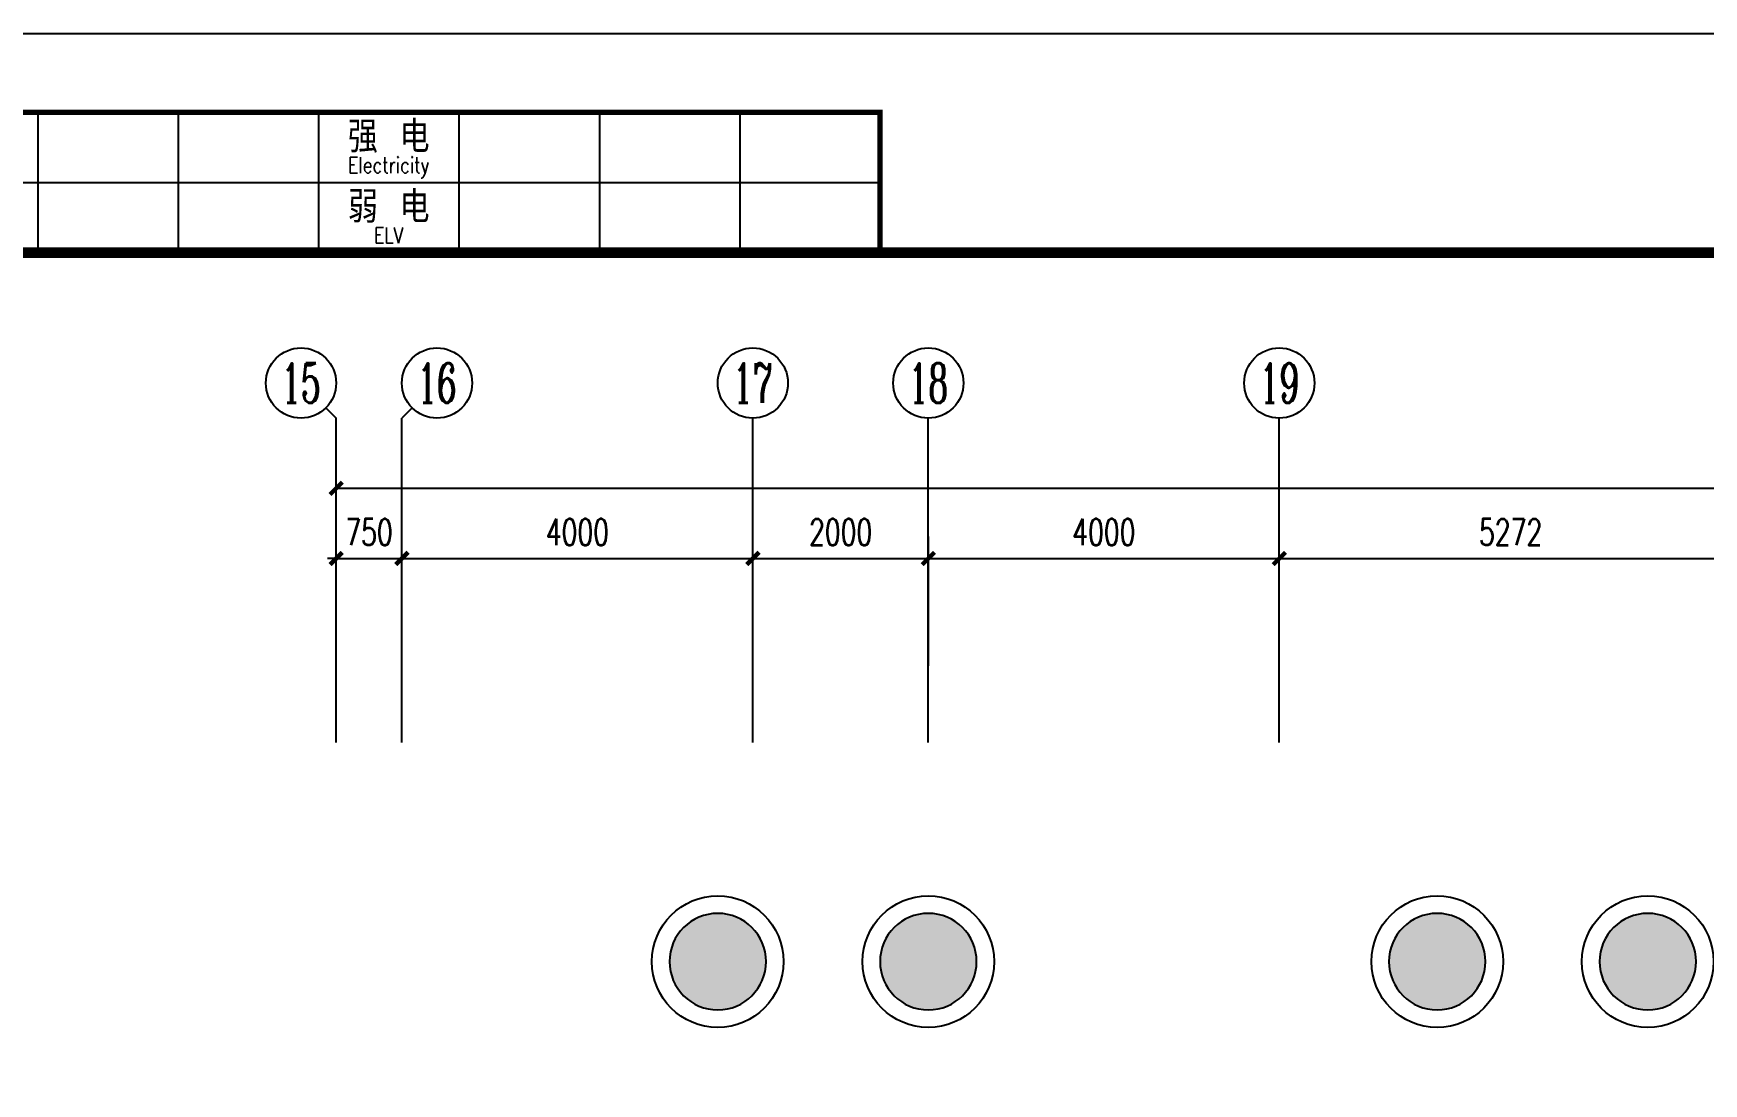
# Model space of a CAD drawing. Extents: x 190999 to 918899, y -200814 to 215286.
# Drawn here: x 769549 to 788585, y 25013 to 36986 of the extents above; entities that cross this region are included whole.
import ezdxf
from ezdxf.enums import TextEntityAlignment as Align

# ---------------------------------------------------------------- set-up
doc = ezdxf.new("R2010")
doc.units = 0
doc.header["$LTSCALE"] = 1000
doc.header["$MEASUREMENT"] = 0
doc.layers.get('Defpoints').update_dxf_attribs({"color": 1})
for name, color, linetype in [('A-外包装修', 250, 'Continuous'), ('AXIS', 3, 'Continuous'), ('AXIS_TEXT', 7, 'Continuous'), ('COLUMN', 2, 'Continuous'), ('PUB_HATCH', 250, 'Continuous'), ('图框', 189, 'Continuous')]:
    doc.layers.add(name, color=color, linetype=linetype)
doc.styles.add('_TCH_AXIS', font='COMPLEX', dxfattribs={"bigfont": 'GBCBIG'})
doc.styles.add('COMPLEX', font='COMPLEX')
doc.styles.add('DIM_FONT', font='SIMPLEX', dxfattribs={"width": 0.7, "bigfont": 'GBCBIG'})
doc.styles.add('TKZ2_tjkts.shx', font='tjromant.shx', dxfattribs={"bigfont": 'tjkts.shx'})
doc.dimstyles.new('DIMN', dxfattribs={"dimtxt": 300, "dimasz": 100, "dimexe": 250, "dimexo": 300, "dimgap": 150, "dimtad": 1, "dimdec": 0, "dimzin": 0, "dimdsep": 46, "dimtxsty": 'DIM_FONT', "dimblk": 'ARCHTICK', "dimcen": 0.09, "dimclrt": 7, "dimazin": 2, "dimtfac": 1, "dimtdec": 0, "dimtix": 1, "dimtmove": 2, "dimatfit": 3, "dimfxl": 0, "dimtolj": 1, "dimtzin": 0, "dimarcsym": 0})

# ---------------------------------------------------------------- blocks, each defined once
blk = doc.blocks.new('TJAD_TK_A0')
at = {"layer": '图框'}
for p, q in [((973, -441.7), (973, 399.3)), ((990, -412.7), (990, -156.7)), ((982, -172.7), (998, -172.7)), ((982, -188.7), (998, -188.7)), ((982, -204.7), (998, -204.7)), ((982, -220.7), (998, -220.7)), ((982, -236.7), (998, -236.7)), ((982, -252.7), (998, -252.7))]:
    blk.add_line(p, q, dxfattribs=at)
at = {"layer": '图框', "const_width": 1.2}
blk.add_lwpolyline([(2152, -431.7), (2152, 389.3), (998, 389.3), (998, -431.7)], close=True, dxfattribs=at)
at = {"layer": '图框', "const_width": 0.6}
blk.add_lwpolyline([(998, -431.7), (982, -431.7), (982, -156.7), (998, -156.7)], dxfattribs=at)
at = {"layer": '图框', "style": 'TKZ2_tjkts.shx', "width": 0.8}
for s, p in [('Electricity', (988.02, -212.7)), ('ELV', (996.02, -212.7))]:
    blk.add_text(s, height=1.8, rotation=90, dxfattribs=at).set_placement(p, align=Align.MIDDLE_CENTER)
at = {"layer": '图框', "style": 'TKZ2_tjkts.shx'}
for s, p in [('强 电', (984.79, -212.7)), ('弱 电', (992.79, -212.7))]:
    blk.add_text(s, height=3.6, rotation=90, dxfattribs=at).set_placement(p, align=Align.MIDDLE_CENTER)
blk = doc.blocks.new('_ArchTick')
at = {"const_width": 0.5}
blk.add_lwpolyline([(-0.7, -0.7), (0.7, 0.7)], dxfattribs=at)
blk = doc.blocks.new('*D705')
at = {"layer": 'AXIS', "color": 0, "lineweight": -2}
for p, q in [((772999, 29775), (772999, 31250)), ((773749, 29775), (773749, 31250)), ((772999, 31000), (772899, 31000)), ((772999, 31000), (773749, 31000)), ((773749, 31000), (773849, 31000))]:
    blk.add_line(p, q, dxfattribs=at)
at = {"layer": 'Defpoints', "color": 0}
for p in [(773749, 31000), (772999, 29475), (773749, 29475)]:
    blk.add_point(p, dxfattribs=at)
at = {"layer": 'AXIS', "color": 0, "lineweight": -2, "xscale": 100, "yscale": 100, "zscale": 100}
blk.add_blockref('_ArchTick', (772999, 31000), dxfattribs=at)
at = {"layer": 'AXIS', "color": 0, "lineweight": -2, "xscale": 100, "yscale": 100, "zscale": 100, "rotation": 180}
blk.add_blockref('_ArchTick', (773749, 31000), dxfattribs=at)
at = {"layer": 'AXIS', "color": 7, "insert": (773374, 31300), "char_height": 300, "attachment_point": 5, "style": 'DIM_FONT'}
blk.add_mtext('\\A1;750', dxfattribs=at)
blk = doc.blocks.new('*D706')
at = {"layer": 'AXIS', "color": 0, "lineweight": -2}
for p, q in [((773749, 29775), (773749, 31250)), ((777749, 29775), (777749, 31250)), ((773749, 31000), (777749, 31000))]:
    blk.add_line(p, q, dxfattribs=at)
at = {"layer": 'Defpoints', "color": 0}
for p in [(777749, 31000), (773749, 29475), (777749, 29475)]:
    blk.add_point(p, dxfattribs=at)
at = {"layer": 'AXIS', "color": 0, "lineweight": -2, "xscale": 100, "yscale": 100, "zscale": 100, "rotation": 180}
blk.add_blockref('_ArchTick', (773749, 31000), dxfattribs=at)
at = {"layer": 'AXIS', "color": 0, "lineweight": -2, "xscale": 100, "yscale": 100, "zscale": 100}
blk.add_blockref('_ArchTick', (777749, 31000), dxfattribs=at)
at = {"layer": 'AXIS', "color": 7, "insert": (775749, 31300), "char_height": 300, "attachment_point": 5, "style": 'DIM_FONT'}
blk.add_mtext('\\A1;4000', dxfattribs=at)
blk = doc.blocks.new('*D707')
at = {"layer": 'AXIS', "color": 0, "lineweight": -2}
for p, q in [((777749, 29775), (777749, 31250)), ((779749, 29775), (779749, 31250)), ((777749, 31000), (779749, 31000))]:
    blk.add_line(p, q, dxfattribs=at)
at = {"layer": 'Defpoints', "color": 0}
for p in [(779749, 31000), (777749, 29475), (779749, 29475)]:
    blk.add_point(p, dxfattribs=at)
at = {"layer": 'AXIS', "color": 0, "lineweight": -2, "xscale": 100, "yscale": 100, "zscale": 100, "rotation": 180}
blk.add_blockref('_ArchTick', (777749, 31000), dxfattribs=at)
at = {"layer": 'AXIS', "color": 0, "lineweight": -2, "xscale": 100, "yscale": 100, "zscale": 100}
blk.add_blockref('_ArchTick', (779749, 31000), dxfattribs=at)
at = {"layer": 'AXIS', "color": 7, "insert": (778749, 31300), "char_height": 300, "attachment_point": 5, "style": 'DIM_FONT'}
blk.add_mtext('\\A1;2000', dxfattribs=at)
blk = doc.blocks.new('*D708')
at = {"layer": 'AXIS', "color": 0, "lineweight": -2}
for p, q in [((779749, 29775), (779749, 31250)), ((783749, 29775), (783749, 31250)), ((779749, 31000), (783749, 31000))]:
    blk.add_line(p, q, dxfattribs=at)
at = {"layer": 'Defpoints', "color": 0}
for p in [(783749, 31000), (779749, 29475), (783749, 29475)]:
    blk.add_point(p, dxfattribs=at)
at = {"layer": 'AXIS', "color": 0, "lineweight": -2, "xscale": 100, "yscale": 100, "zscale": 100, "rotation": 180}
blk.add_blockref('_ArchTick', (779749, 31000), dxfattribs=at)
at = {"layer": 'AXIS', "color": 0, "lineweight": -2, "xscale": 100, "yscale": 100, "zscale": 100}
blk.add_blockref('_ArchTick', (783749, 31000), dxfattribs=at)
at = {"layer": 'AXIS', "color": 7, "insert": (781749, 31300), "char_height": 300, "attachment_point": 5, "style": 'DIM_FONT'}
blk.add_mtext('\\A1;4000', dxfattribs=at)
blk = doc.blocks.new('*D709')
at = {"layer": 'AXIS', "color": 0, "lineweight": -2}
for p, q in [((783749, 29775), (783749, 31250)), ((789021, 29775), (789021, 31250)), ((783749, 31000), (789021, 31000))]:
    blk.add_line(p, q, dxfattribs=at)
at = {"layer": 'Defpoints', "color": 0}
for p in [(789021, 31000), (783749, 29475), (789021, 29475)]:
    blk.add_point(p, dxfattribs=at)
at = {"layer": 'AXIS', "color": 0, "lineweight": -2, "xscale": 100, "yscale": 100, "zscale": 100, "rotation": 180}
blk.add_blockref('_ArchTick', (783749, 31000), dxfattribs=at)
at = {"layer": 'AXIS', "color": 0, "lineweight": -2, "xscale": 100, "yscale": 100, "zscale": 100}
blk.add_blockref('_ArchTick', (789021, 31000), dxfattribs=at)
at = {"layer": 'AXIS', "color": 7, "insert": (786385, 31300), "char_height": 300, "attachment_point": 5, "style": 'DIM_FONT'}
blk.add_mtext('\\A1;5272', dxfattribs=at)
blk = doc.blocks.new('*D716')
at = {"layer": 'AXIS', "color": 0, "lineweight": -2}
for p, q in [((772999, 29775), (772999, 32050)), ((812499, 29775), (812499, 32050)), ((772999, 31800), (812499, 31800))]:
    blk.add_line(p, q, dxfattribs=at)
at = {"layer": 'Defpoints', "color": 0}
for p in [(812499, 31800), (772999, 29475), (812499, 29475)]:
    blk.add_point(p, dxfattribs=at)
at = {"layer": 'AXIS', "color": 0, "lineweight": -2, "xscale": 100, "yscale": 100, "zscale": 100, "rotation": 180}
blk.add_blockref('_ArchTick', (772999, 31800), dxfattribs=at)
at = {"layer": 'AXIS', "color": 0, "lineweight": -2, "xscale": 100, "yscale": 100, "zscale": 100}
blk.add_blockref('_ArchTick', (812499, 31800), dxfattribs=at)
at = {"layer": 'AXIS', "color": 7, "insert": (792749, 32100), "char_height": 300, "attachment_point": 5, "style": 'DIM_FONT'}
blk.add_mtext('\\A1;39500', dxfattribs=at)
blk = doc.blocks.new('_AXISO')
blk.add_circle((0, 0), 0.5)
at = {"layer": 'AXIS_TEXT', "style": 'COMPLEX', "width": 1.041667}
blk.add_attdef('A', text='', height=0.56, dxfattribs=at).set_placement((-0.25, -0.28), (0.25, -0.28), align=Align.FIT)

msp = doc.modelspace()

# ---------------------------------------------------------------- hatches: boundary and pattern name
at = {"layer": 'PUB_HATCH'}
for points in [[(776798.5, 26403.7, 1), (777898.5, 26403.7, 1)], [(779198.5, 26403.7, 1), (780298.5, 26403.7, 1)], [(784998.5, 26403.7, 1), (786098.5, 26403.7, 1)], [(787398.5, 26403.7, 1), (788498.5, 26403.7, 1)]]:
    msp.add_hatch(color=256, dxfattribs=at).paths.add_polyline_path(points)

# ---------------------------------------------------------------- linework, layer by layer
at = {"layer": 'A-外包装修'}
for centre in [(777348.5, 26403.7), (779748.5, 26403.7), (785548.5, 26403.7), (787948.5, 26403.7)]:
    msp.add_circle(centre, 750, dxfattribs=at)
at = {"layer": 'AXIS'}
for p, q in [((772881.4, 32717.4), (772998.5, 32600.2)), ((772998.5, 28903.7), (772998.5, 32600.2)), ((773865.7, 32717.4), (773748.5, 32600.2)), ((773748.5, 28903.7), (773748.5, 32600.2)), ((777748.5, 28903.7), (777748.5, 32600.2)), ((779748.5, 28903.7), (779748.5, 32600.2)), ((783748.5, 28903.7), (783748.5, 32600.2))]:
    msp.add_line(p, q, dxfattribs=at)
at = {"layer": 'COLUMN'}
for centre, start, end in [((777348.5, 26403.7), 0, 180), ((779748.5, 26403.7), 0, 180), ((785548.5, 26403.7), 0, 180), ((787948.5, 26403.7), 0, 180), ((777348.5, 26403.7), 180, 0), ((779748.5, 26403.7), 180, 0), ((785548.5, 26403.7), 180, 0), ((787948.5, 26403.7), 180, 0)]:
    msp.add_arc(centre, 550, start, end, dxfattribs=at)

# ---------------------------------------------------------------- block references
at = {"layer": 'AXIS'}
ref = msp.add_blockref('_AXISO', (772598.5, 33000.2), dxfattribs=dict(at, xscale=800, yscale=800, zscale=800))
ref.add_attrib('A', '15', dxfattribs={"layer": 'AXIS_TEXT', "height": 452.55, "style": '_TCH_AXIS', "width": 0.724138}).set_placement((772372.3, 32774), (772824.8, 32774), align=Align.FIT)
ref = msp.add_blockref('_AXISO', (774148.5, 33000.2), dxfattribs=dict(at, xscale=800, yscale=800, zscale=800))
ref.add_attrib('A', '16', dxfattribs={"layer": 'AXIS_TEXT', "height": 452.55, "style": '_TCH_AXIS', "width": 0.724138}).set_placement((773922.3, 32774), (774374.8, 32774), align=Align.FIT)
ref = msp.add_blockref('_AXISO', (777748.5, 33000.2), dxfattribs=dict(at, xscale=800, yscale=800, zscale=800))
ref.add_attrib('A', '17', dxfattribs={"layer": 'AXIS_TEXT', "height": 452.55, "style": '_TCH_AXIS', "width": 0.724138}).set_placement((777522.3, 32774), (777974.8, 32774), align=Align.FIT)
ref = msp.add_blockref('_AXISO', (779748.5, 33000.2), dxfattribs=dict(at, xscale=800, yscale=800, zscale=800))
ref.add_attrib('A', '18', dxfattribs={"layer": 'AXIS_TEXT', "height": 452.55, "style": '_TCH_AXIS', "width": 0.724138}).set_placement((779522.3, 32774), (779974.8, 32774), align=Align.FIT)
ref = msp.add_blockref('_AXISO', (783748.5, 33000.2), dxfattribs=dict(at, xscale=800, yscale=800, zscale=800))
ref.add_attrib('A', '19', dxfattribs={"layer": 'AXIS_TEXT', "height": 452.55, "style": '_TCH_AXIS', "width": 0.724138}).set_placement((783522.3, 32774), (783974.8, 32774), align=Align.FIT)
at = {"layer": '图框', "xscale": 100, "yscale": 100, "zscale": 100, "rotation": 270}
msp.add_blockref('TJAD_TK_A0', (794868.8, 134286.5), dxfattribs=at)

# ---------------------------------------------------------------- dimensions: what is measured, and where the dimension line sits
at = {"layer": 'AXIS'}
for p1, p2, distance, picture, middle in [((772998.5, 29475.2), (812498.5, 29475.2), 2325, '*D716', (792748.5, 32100.2)), ((772998.5, 29475.2), (773748.5, 29475.2), 1525, '*D705', (773373.5, 31300.2)), ((773748.5, 29475.2), (777748.5, 29475.2), 1525, '*D706', (775748.5, 31300.2)), ((777748.5, 29475.2), (779748.5, 29475.2), 1525, '*D707', (778748.5, 31300.2)), ((779748.5, 29475.2), (783748.5, 29475.2), 1525, '*D708', (781748.5, 31300.2)), ((783748.5, 29475.2), (789020.6, 29475.2), 1525, '*D709', (786384.6, 31300.2))]:
    dim = msp.add_aligned_dim(p1=p1, p2=p2, distance=distance, dimstyle='DIMN', dxfattribs=at)
    dim.commit()
    dim.dimension.update_dxf_attribs({"geometry": picture, "text_midpoint": middle})

doc.saveas('drawing.dxf')
